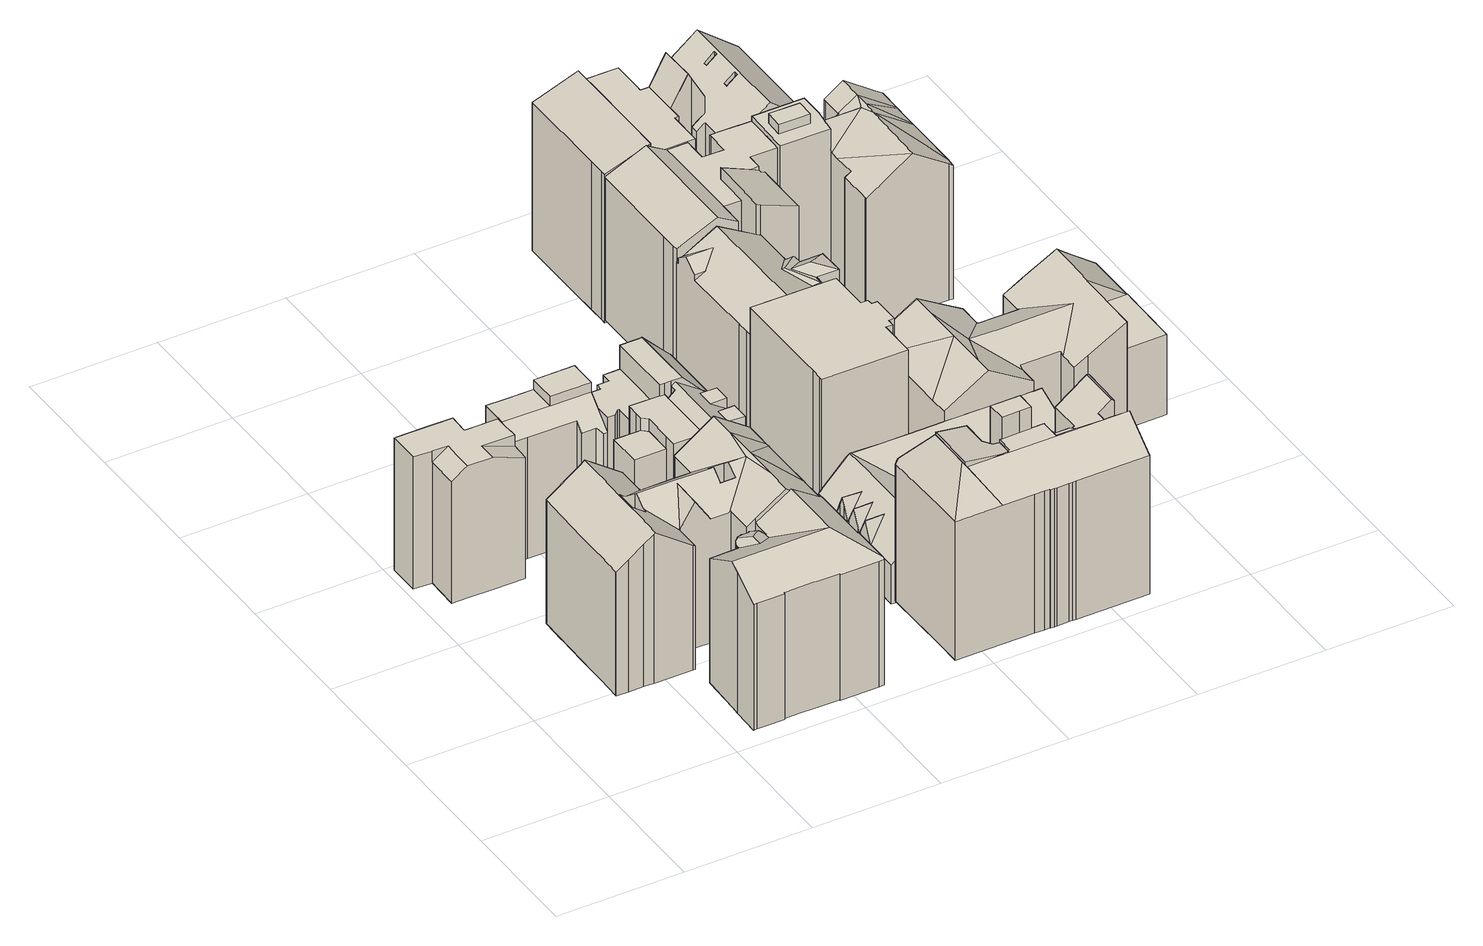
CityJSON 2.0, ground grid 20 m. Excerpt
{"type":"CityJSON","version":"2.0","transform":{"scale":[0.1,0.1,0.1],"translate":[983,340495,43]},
"CityObjects":{
"building1":{"type":"Building","attributes":{"measuredHeight":25.03,"roofType":"SATTELDACH","HoeheDach":"71","NiedrigsteTraufeDesGebaeudes":"66","Blattnummer":"102081","HoeheGrund":"46"},"geometry":[{"type":"Solid","lod":"2","boundaries":[[[[0,1,2]],[[3,1,0]],[[4,5,6,7]],[[5,8,9,10,11,12,6]],[[13,14,15,16]],[[17,18,19,20]],[[20,19,21,22]],[[22,21,14,13]],[[23,24,25,26]],[[26,25,27,28]],[[29,30,31,32]],[[33,34,35,36]],[[36,35,37,38]],[[39,40,41,42]],[[43,44,45,46]],[[47,48,49,50]],[[50,49,51,52]],[[53,54,55,56]],[[57,58,59,60]],[[61,11,10,62]],[[62,10,9,63]],[[63,9,8,64]],[[21,19,18,65,66,67,68,69,27,25,24,70,71,72,73,74,15,14]],[[15,74,73,72,71,70,24,23,75,76,77,78,79,16]],[[80,81,82,83,84,85,86,87,88,89,90,91,92,93]],[[94,95,96,97,98,99,100,101,102,3,0,2,103,104]],[[5,4,105,106,107,108,109,58,57,110,111,112,113,114,115,116,64,8]],[[60,117,118,53,56,119,99,98,97,96,95,94,104,29,32,120,17,20,22,13,16,79,78,77,76,75,23,26,28,121,33,36,38,122,92,91,90,89,88,87,86,47,50,52,123,61,62,63,64,116,115,114,113,112,111,110,57],[124,43,46,125,39,42],[126,127,128,129,130,131,132,133,134,135]],[[136,137,138,139,140,141,142,45,44,143,144,85,84,83,82,81,80,145]],[[146,103,2,1,3,102,101,144,143,41,40,142,141,140,139,138,137]],[[31,30,103,146,147,148,149,150,67,66,65]],[[150,151,152,145,80,93,153,37,35,34,69,68,67]],[[127,126,135,147,146,137,136,128]],[[131,130,129,128,136,145,152,151]],[[118,117,60,59,154,155,54,53]],[[12,11,61,123,52,51]],[[85,48,47,86]],[[55,156,100,99,119,56]],[[124,42,41,143,44,43]],[[40,39,125,46,45,142]],[[92,122,38,37,153,93]],[[149,148,147,135,134,133]],[[150,149,133,132,131,151]],[[29,104,103,30]],[[69,34,33,121,28,27]],[[120,32,31,65,18,17]],[[108,107,106,105,4,7]],[[154,59,58,109,108,7,157,155]],[[157,7,6,144]],[[144,6,12,51,49,48,85]],[[100,156,55,54,155,157,144,101]]]]}]},
"building2":{"type":"Building","attributes":{"measuredHeight":24.28,"roofType":"SATTELDACH","HoeheDach":"70","NiedrigsteTraufeDesGebaeudes":"67","Blattnummer":"102081","HoeheGrund":"46"},"geometry":[{"type":"Solid","lod":"2","boundaries":[[[[158,159,160,161,162,163,164,165,166,167,168,169,170,171,172,173,174,175,176,177]],[[178,179,180,181]],[[182,183,184,185]],[[186,187,179,178]],[[188,189,190,191]],[[192,193,194,195]],[[195,194,196,197]],[[197,196,198,199]],[[199,198,200,201]],[[201,200,202,203]],[[203,202,204,205]],[[205,204,206,207]],[[208,176,175,209]],[[209,175,174,210]],[[210,174,173,211]],[[211,173,172,212]],[[212,172,171,213]],[[213,171,170,214]],[[214,170,169,215]],[[215,169,168,216]],[[216,168,167,217]],[[217,167,166,218]],[[218,166,165,219]],[[219,165,164,220]],[[220,164,163,221]],[[221,163,162,222]],[[222,162,161,223]],[[223,161,160,224]],[[224,160,159,225]],[[226,227,228,229]],[[229,228,230,231]],[[231,230,232,233]],[[233,232,234,235]],[[235,234,236,237]],[[238,239,240,241]],[[241,240,242,243]],[[243,242,244,245]],[[246,247,248,249]],[[250,251,252,253,254,255,256,257,190,189,258]],[[187,259,184,183,260,261,262,263,264,244,242,240,239,265,253,252,251,250,258,180,179]],[[266,267,268,269,270,245,244,264,263,262,261,260,183,182]],[[241,243,245,270,269,268,267,266,182,185,271,186,178,181,272,188,191,273,274,275,192,195,197,199,201,203,205,207,276,208,209,210,211,212,213,214,215,216,217,218,219,220,221,222,223,224,225,226,229,231,233,235,237,277,278,279,280,281,282,283,246,249,284,285,238]],[[254,253,286,287,288,289,290,236,234]],[[287,286,253,265,291,248,247,292,293,294,295,288]],[[291,265,239,238,285,284,249,248]],[[288,295,294,281,280,279,278,289]],[[293,292,247,246,283,282,281,294]],[[277,237,236,290,289,278]],[[227,226,225,159]],[[206,177,176,208,276,207]],[[256,296,193,192,275,274]],[[190,257,256,274,273,191]],[[186,271,185,184,259,187]],[[180,258,189,188,272,181]],[[255,254,234,232,230,228,227,159,158]],[[255,158,177,206,204,202,200,198,196,194,193,296,256]]]]}]},
"building3":{"type":"Building","children":["building3-1","building3-2","building3-3"]},
"building3-1":{"type":"BuildingPart","attributes":{"measuredHeight":22.01,"roofType":"FLACHDACH","HoeheDach":"67","NiedrigsteTraufeDesGebaeudes":"66","Blattnummer":"102081","HoeheGrund":"45"},"parents":["building3"],"geometry":[{"type":"Solid","lod":"2","boundaries":[[[[297,298,299,300,301]],[[302,303,304,305]],[[306,307,308,309]],[[299,310,300]],[[311,312,313,314]],[[304,315,305]],[[316,317,318,312,311,319,320,321,309,308]],[[322,323,324,325,326,327,328,306,309,321,320,319,311,314,329,330,331,332]],[[333,310,299,298,297,302,305,315,334,335,336,337,313,312,318,317,316,308,307]],[[325,324,323,303,302,297,301,326]],[[304,303,323,322,332,334,315]],[[335,334,332,331,330,336]],[[337,336,330,329,314,313]],[[301,300,310,327,326]],[[328,327,310,333,307,306]]]]}]},
"building3-2":{"type":"BuildingPart","attributes":{"measuredHeight":24.8,"roofType":"FLACHDACH","HoeheDach":"70","NiedrigsteTraufeDesGebaeudes":"66","Blattnummer":"102081","HoeheGrund":"45"},"parents":["building3"],"geometry":[{"type":"Solid","lod":"2","boundaries":[[[[338,339,340,341,342,343]],[[344,345,346,347,348,349,350,351,352,353,354,355,356,357,358,341,340,339,338,359]],[[360,361,362,363,356,355,364,365]],[[366,344,359,367,368]],[[345,369,370,371,372,346]],[[348,347,373,374]],[[352,351,375,376]],[[343,342,377,378,363,362,368,367]],[[372,371,365,364,379,380,376,375,381,382,374,373]],[[369,366,368,361,360,370]],[[374,382,349,348]],[[382,381,350,349]],[[381,375,351,350]],[[376,380,353,352]],[[380,379,354,353]],[[379,364,355,354]],[[372,373,347,346]],[[366,369,345,344]],[[370,360,365,371]],[[363,378,357,356]],[[378,377,358,357]],[[377,342,341,358]],[[362,361,368]],[[343,367,359,338]]]]}]},
"building3-3":{"type":"BuildingPart","attributes":{"measuredHeight":23.79,"roofType":"PULTDACH","HoeheDach":"69","NiedrigsteTraufeDesGebaeudes":"64","Blattnummer":"102081","HoeheGrund":"46"},"parents":["building3"],"geometry":[{"type":"Solid","lod":"2","boundaries":[[[[383,384,385,386,387,388]],[[389,390,391,392,393,394,395]],[[330,388,387,396]],[[396,387,386,397]],[[398,399,400,401]],[[401,400,402,403]],[[403,402,404,405]],[[405,404,406,332]],[[407,394,393,408]],[[409,390,389,384]],[[384,389,395,385]],[[350,410,411,412]],[[392,391,390,409,413,410,350,414,415,351,416,408,393]],[[412,417,398,401,403,405,332,418,330,396,397,419,407,408,416,351,415,414,350]],[[417,412,411,420,399,398]],[[418,332,406,383,388,330]],[[385,395,394,407,419,397,386]],[[406,404,402,400,399,420,411,410,413,409,384,383]]]]}]},
"building4":{"type":"Building","children":["building4-1","building4-2"]},
"building4-1":{"type":"BuildingPart","attributes":{"measuredHeight":20.51,"roofType":"FLACHDACH","HoeheDach":"66","NiedrigsteTraufeDesGebaeudes":"66","Blattnummer":"102081","HoeheGrund":"46"},"parents":["building4"],"geometry":[{"type":"Solid","lod":"2","boundaries":[[[[421,422,423,424,425]],[[426,427,428,429,430]],[[430,429,422,421]],[[429,428,423,422]],[[428,427,424,423]],[[427,426,425,424]],[[426,430,421,425]]]]}]},
"building4-2":{"type":"BuildingPart","attributes":{"measuredHeight":24.26,"roofType":"PULTDACH","HoeheDach":"70","NiedrigsteTraufeDesGebaeudes":"66","Blattnummer":"102081","HoeheGrund":"46"},"parents":["building4"],"geometry":[{"type":"Solid","lod":"2","boundaries":[[[[431,432,433,434,435,436,437,438,439,440]],[[438,441,442,443,444,445,446,447,448,449,450,439]],[[451,452,453,454,455]],[[456,457,458,459]],[[460,437,436,461]],[[461,436,435,462]],[[462,435,434,463]],[[463,434,433,464]],[[465,431,440,466]],[[467,450,449,468]],[[468,449,448,469]],[[469,448,447,470]],[[471,472,473,474]],[[474,473,475,476]],[[477,478,479,480]],[[455,454,481]],[[482,452,451]],[[459,458,483]],[[484,457,456]],[[452,482,483,458,457,484,478,477,485,486,487,488,453]],[[480,489,490,460,461,462,463,464,491,465,466,467,468,469,470,492,471,474,476,493,488,487,486,485,477]],[[445,444,443,442,441,479,478,484,456,459,483,482,451,455,481,475,473,472,446]],[[490,489,480,479,441,438,437,460]],[[453,488,493,476,475,481,454]],[[446,472,471,492,470,447]],[[433,432,431,465,491,464]],[[439,450,467,466,440]]]]}]},
"building5":{"type":"Building","children":["building5-1","building5-2","building5-3"]},
"building5-1":{"type":"BuildingPart","attributes":{"measuredHeight":28.75,"roofType":"FLACHDACH","HoeheDach":"75","NiedrigsteTraufeDesGebaeudes":"75","Blattnummer":"102081","HoeheGrund":"46"},"parents":["building5"],"geometry":[{"type":"Solid","lod":"2","boundaries":[[[[494,495,496,497,498]],[[499,500,501,502,503]],[[503,502,495,494]],[[502,501,496,495]],[[501,500,497,496]],[[500,499,498,497]],[[499,503,494,498]]]]}]},
"building5-2":{"type":"BuildingPart","attributes":{"measuredHeight":25.6,"roofType":"PULTDACH","HoeheDach":"72","NiedrigsteTraufeDesGebaeudes":"71","Blattnummer":"102081","HoeheGrund":"46"},"parents":["building5"],"geometry":[{"type":"Solid","lod":"2","boundaries":[[[[504,505,506,507]],[[507,506,508,509]],[[509,508,510,511]],[[511,510,512,513]],[[514,515,516,517]],[[518,517,516,519,505,504]],[[512,515,514,513]],[[517,518,504,507,509,511,513,514]],[[519,516,515,512,510,508,506,505]]]]}]},
"building5-3":{"type":"BuildingPart","attributes":{"measuredHeight":28.95,"roofType":"SATTELDACH","HoeheDach":"75","NiedrigsteTraufeDesGebaeudes":"69","Blattnummer":"102081","HoeheGrund":"46"},"parents":["building5"],"geometry":[{"type":"Solid","lod":"2","boundaries":[[[[520,521,522]],[[523,524,525,526,527]],[[520,528,529,530,531,532,524,523,533,521]],[[534,535,536,537,538,539,540,541,542,543]],[[544,545,546,547]],[[548,549,550,551]],[[552,553,554,555]],[[556,557,558,559]],[[560,561,557,556]],[[562,563,561,560]],[[564,565,563,562]],[[559,558,565,564]],[[566,567,568,569]],[[569,568,570,571]],[[543,542,572]],[[573,541,540,574]],[[574,540,539,575]],[[575,539,538,576]],[[576,538,537,577]],[[578,579,580,581]],[[582,545,544,583]],[[584,585,586,587]],[[587,586,588,589]],[[589,588,590,591]],[[591,590,592,593]],[[593,592,594,595]],[[595,594,596,597]],[[597,596,567,566]],[[598,549,548]],[[537,536,550,549,598,599,579,578,600,601,602,577]],[[587,589,591,593,595,597,566,569,571,603,604,605,606,607,608,609,610,611,612,613,614,573,574,575,576,577,602,601,600,578,581,615,582,583,616,617,618,552,555,619,620,584],[560,556,559,564,562]],[[621,527,526,525,610,609,608,607,606,622]],[[531,572,542,541,573,614,613,612,532]],[[605,604,522,623,622,606]],[[617,616,583,544,547,624]],[[546,545,582,615,581,580]],[[551,550,536,535,534]],[[585,584,620,625]],[[625,620,619,555,554,626]],[[552,618,617,624,627,553]],[[612,611,610,525,524,532]],[[603,571,570,520,522,604]],[[548,627,624,547,546,580,579,599,598]],[[528,520,570,568,567,596,594,592,590,588,586,585,625,626,529]],[[623,522,521,533,523,527,621,622]],[[626,554,553,627,548,551,534,543,572,531,530,529],[558,557,561,563,565]]]]}]},
"building6":{"type":"Building","children":["building6-1","building6-2"]},
"building6-1":{"type":"BuildingPart","attributes":{"measuredHeight":11.26,"roofType":"PULTDACH","HoeheDach":"57","NiedrigsteTraufeDesGebaeudes":"52","Blattnummer":"102081","HoeheGrund":"46"},"parents":["building6"],"geometry":[{"type":"Solid","lod":"2","boundaries":[[[[628,629,630,631]],[[632,633,630,629]],[[634,635,636,637]],[[638,639,636,635]],[[640,641,642,639]],[[643,644,645,642,641]],[[646,647,648,649,650]],[[651,652,653,654,655]],[[656,657,658,659]],[[660,661,662,663]],[[663,662,664,665]],[[666,667,668,669]],[[670,671,672,673]],[[674,652,651,675]],[[675,651,676,677]],[[678,679,680,681]],[[681,680,682,683]],[[683,682,684,685]],[[686,631,630,633,637,636,639,642,645,687,664,662,661,646,650,688,689,690,691,692,693,694,695,658,657]],[[694,693,692,691,690,689,688,650,649,696,668,667,697,698,699,695]],[[700,701,702,634,637,633,632,703]],[[704,705,640,639,638,706]],[[695,699,707,671,670,708,709,710,659,658]],[[711,712,713,714,715,646,661,660]],[[683,685,716,717,718,719,666,669,720,721,722,723,724,725,726,727,728,674,675,677,729,730,731,732,733,713,712,711,660,663,665,734,735,736,737,738,705,704,706,739,702,701,700,703,740,741,742,743,656,659,710,709,708,670,673,744,678,681]],[[698,745,746,684,682,680,679,747,672,671,707,699]],[[715,714,748,749,750,751,752,676,651,655,753,754,647,646]],[[743,742,741,628,631,686,657,656]],[[738,737,736,644,643,641,640,705]],[[735,734,665,664,687,645,644,736]],[[666,719,718,698,697,667]],[[722,721,720,669,668,696,649,648]],[[717,716,685,684,746,745,698,718]],[[647,754,753,725,724,723,722,648]],[[730,729,677,676,752,751]],[[653,652,674,728,727,654]],[[747,679,678,744,673,672]],[[733,732,749,748,714,713]],[[731,730,751,750,749,732]],[[753,655,654,727,726,725]],[[739,706,638,635,634,702]],[[740,703,632,629,628,741]]]]}]},
"building6-2":{"type":"BuildingPart","attributes":{"measuredHeight":8.63,"roofType":"FLACHDACH","HoeheDach":"55","NiedrigsteTraufeDesGebaeudes":"55","Blattnummer":"102081","HoeheGrund":"46"},"parents":["building6"],"geometry":[{"type":"Solid","lod":"2","boundaries":[[[[755,756,757,758,759,760]],[[761,762,753,763,764,765]],[[765,764,756,755]],[[764,763,757,756]],[[763,753,758,757]],[[753,762,759,758]],[[762,761,760,759]],[[761,765,755,760]]]]}]},
"building7":{"type":"Building","attributes":{"measuredHeight":24.93,"roofType":"SATTELDACH","HoeheDach":"70","NiedrigsteTraufeDesGebaeudes":"66","Blattnummer":"102081","HoeheGrund":"45"},"geometry":[{"type":"Solid","lod":"2","boundaries":[[[[766,767,768,769,770,771,772,773,774,775,776,777]],[[778,768,767,779]],[[780,769,768,778]],[[775,774,781,782,783,784,785,786,787,788,789,776]],[[790,791,792,793,785,784,783]],[[782,794,790,783]],[[794,795,796,797,798,799,792,791,790]],[[800,801,802,798,797]],[[796,803,804,800,797]],[[804,805,801,800]],[[806,773,772,807]],[[807,772,771,808]],[[766,779,767]],[[769,780,770]],[[809,789,788,810]],[[810,788,787,811]],[[812,782,781,813]],[[814,804,803,815]],[[816,817,818,808,771,770,780,778,779,766,777,819]],[[815,820,821,822,812,813,823,806,807,808,818,817,816,819,824,809,810,811,825,826,827,828,829,830,831,832,833,814]],[[827,826,825,811,787,786,785,793]],[[812,822,821,795,794,782]],[[804,814,833,805]],[[802,801,805,833,832,831]],[[796,795,821,820,815,803]],[[831,830,829,799,798,802]],[[793,792,799,829,828,827]],[[823,813,781,774,773,806]],[[776,789,809,824,819,777]]]]}]},
"building8":{"type":"Building","children":["building8-1","building8-2","building8-3","building8-4"]},
"building8-1":{"type":"BuildingPart","attributes":{"measuredHeight":18.07,"roofType":"SATTELDACH","HoeheDach":"63","NiedrigsteTraufeDesGebaeudes":"58","Blattnummer":"102081","HoeheGrund":"45"},"parents":["building8"],"geometry":[{"type":"Solid","lod":"2","boundaries":[[[[834,835,836,837]],[[838,834,837,839]],[[835,840,836]],[[841,842,843,844]],[[845,846,847,848]],[[849,850,851,852]],[[853,854,855,856]],[[846,857,858,859,860,861,862,863,864,851,850,865,866,867,847]],[[868,869,870,871,872,873,874,875]],[[876,877,878,879,880,881,882,845,848,883,884,885,886,887,888,889,890,891,870,869,868,875,892,893,894,838,839,895,896,841,844,897,898,899,900,901,902,903,849,852,904,853,856]],[[905,906,866,865,907,908,909,910,911,912]],[[913,914,915,916,917,867,866,906,905,912]],[[836,918,842,841,896,895,839,837]],[[892,875,874,919,920,893]],[[913,921,922,890,889,888,887,914]],[[899,898,897,844,843,923,911,910]],[[909,908,907,902,901,900,899,910]],[[886,885,884,917,916,915,914,887]],[[847,867,917,884,883,848]],[[907,865,850,849,903,902]],[[881,880,879,878,861,860,859,858]],[[877,876,856,855,924,925]],[[864,854,853,904,852,851]],[[877,925,862,861,878]],[[882,881,858,857,846,845]],[[891,890,922,926,871,870]],[[838,894,893,920,840,835,834]],[[925,924,855,854,864,863,862]],[[927,912,911,923,843,842,918]],[[928,912,927,929]],[[926,922,921,913,912,928]],[[871,926,928,929,872]],[[874,873,872,929,919]],[[840,920,919,929,927,918,836]]]]}]},
"building8-2":{"type":"BuildingPart","attributes":{"measuredHeight":13.32,"roofType":"FLACHDACH","HoeheDach":"59","NiedrigsteTraufeDesGebaeudes":"59","Blattnummer":"102081","HoeheGrund":"45"},"parents":["building8"],"geometry":[{"type":"Solid","lod":"2","boundaries":[[[[930,931,932,933,934]],[[935,936,937,938,939]],[[939,938,931,930]],[[938,937,932,931]],[[937,936,933,932]],[[936,935,934,933]],[[935,939,930,934]]]]}]},
"building8-3":{"type":"BuildingPart","attributes":{"measuredHeight":11.95,"roofType":"FLACHDACH","HoeheDach":"57","NiedrigsteTraufeDesGebaeudes":"57","Blattnummer":"102081","HoeheGrund":"46"},"parents":["building8"],"geometry":[{"type":"Solid","lod":"2","boundaries":[[[[940,941,942,943]],[[944,945,946,947]],[[947,946,941,940]],[[946,945,942,941]],[[945,944,943,942]],[[944,947,940,943]]]]}]},
"building8-4":{"type":"BuildingPart","attributes":{"measuredHeight":25.43,"roofType":"FLACHDACH","HoeheDach":"71","NiedrigsteTraufeDesGebaeudes":"71","Blattnummer":"102081","HoeheGrund":"45"},"parents":["building8"],"geometry":[{"type":"Solid","lod":"2","boundaries":[[[[948,949,950,951,952,953,954,955,956,957,958,959,960,961,962,963,964]],[[965,966,967,968,969,970,971,972,973,974,975,976,977,978,979,980,981]],[[981,980,949,948]],[[980,979,950,949]],[[979,978,951,950]],[[978,977,952,951]],[[977,976,953,952]],[[976,975,954,953]],[[975,974,955,954]],[[974,973,956,955]],[[973,972,957,956]],[[972,971,958,957]],[[971,970,959,958]],[[970,969,960,959]],[[969,968,961,960]],[[968,967,962,961]],[[967,966,963,962]],[[966,965,964,963]],[[965,981,948,964]]]]}]},
"building9":{"type":"Building","children":["building9-1","building9-2","building9-3","building9-4"]},
"building9-1":{"type":"BuildingPart","attributes":{"measuredHeight":26.71,"roofType":"SATTELDACH","HoeheDach":"71","NiedrigsteTraufeDesGebaeudes":"68","Blattnummer":"102081","HoeheGrund":"45"},"parents":["building9"],"geometry":[{"type":"Solid","lod":"2","boundaries":[[[[982,983,984,985,986,987,988]],[[985,989,990,991,992,993,994,995,986]],[[996,988,987,997]],[[998,984,983,999]],[[999,983,982,1000]],[[1000,982,988,996]],[[1001,990,989,1002]],[[1003,1004,1005,1006]],[[1007,1008,1009,1010]],[[1011,1012,1013,1014,1015,1016,1017,1018,1019,1020,1021,1022,1001,1002,1023,998,999,1000,996,997,1024,1025,1026,1027,1028,1029,1030,1031,1003,1006,1032,1007,1010]],[[994,993,992,991,1033,1034,1035,1036,1037,1038,1039,1040,1041,1042,1043,1009,1008,1044,1005,1004,1045,1046,1047,1048,1049,1050,995]],[[986,995,1050,1026,1025,1024,997,987]],[[1048,1047,1046,1030,1029,1028,1027,1049]],[[1018,1017,1016,1038,1037,1036,1035,1019]],[[1012,1011,1010,1009,1043,1042]],[[1044,1008,1007,1032,1006,1005]],[[1013,1012,1042,1041,1040,1014]],[[1046,1045,1004,1003,1031,1030]],[[1016,1015,1014,1040,1039,1038]],[[1021,1020,1019,1035,1034,1033]],[[1027,1026,1050,1049]],[[1022,1021,1033,991,990,1001]],[[1023,1002,989,985,984,998]]]]}]},
"building9-2":{"type":"BuildingPart","attributes":{"measuredHeight":26.36,"roofType":"PULTDACH","HoeheDach":"71","NiedrigsteTraufeDesGebaeudes":"69","Blattnummer":"102081","HoeheGrund":"45"},"parents":["building9"],"geometry":[{"type":"Solid","lod":"2","boundaries":[[[[1051,1052,1053,1054,1055,1056,1057,1058,1059,1060]],[[810,1061,1062,1063,1064,1065,1066,1067,1068,811]],[[1063,1057,1056,1064]],[[1064,1056,1055,1065]],[[1065,1055,1054,1066]],[[1066,1054,1053,1067]],[[1067,1053,1052,1068]],[[1068,1052,1051,811]],[[811,1051,1060,810]],[[1060,1059,1058,1057,1063,1062,1061,810]]]]}]},
"building9-3":{"type":"BuildingPart","attributes":{"measuredHeight":26.53,"roofType":"SATTELDACH","HoeheDach":"71","NiedrigsteTraufeDesGebaeudes":"66","Blattnummer":"102081","HoeheGrund":"44"},"parents":["building9"],"geometry":[{"type":"Solid","lod":"2","boundaries":[[[[1069,1070,1071,1072,1073,1074]],[[1075,1076,1077,1078]],[[1075,1079,1076]],[[1075,1080,1081,1082,1083,1079]],[[1080,1084,1085,1086,1081]],[[1087,1088,1089,1090,1069]],[[1091,1092,1093,1090]],[[1089,1094,1091,1090]],[[1095,1096,1080,1093]],[[1096,1097,1098,1084,1080]],[[1099,1074,1073,1100]],[[1100,1073,1072,1101]],[[1101,1072,1071,1102]],[[1103,1083,1082,1104]],[[1105,1086,1085,1106]],[[1107,1088,1087,1108]],[[1109,1098,1097,1110]],[[1111,1112,1113,1114,1115,1116,1117,1107,1108,1118,1099,1100,1101,1102,1119,1120,1121,1122,1123,1124,1103,1104,1125,1105,1106,1126,1109,1110]],[[1071,1070,1127,1078,1077,1122,1121,1120,1119,1102]],[[1116,1115,1114,1113,1112,1111,1110,1097,1096,1095,1128,1092,1091,1094]],[[1118,1108,1087,1069,1074,1099]],[[1077,1076,1079,1083,1103,1124,1123,1122]],[[1088,1107,1117,1116,1094,1089]],[[1084,1098,1109,1126,1106,1085]],[[1082,1081,1086,1105,1125,1104]],[[1092,1128,1095,1093]],[[1090,1093,1080,1075]],[[1069,1090,1075,1078,1127,1070]]]]}]},
"building9-4":{"type":"BuildingPart","attributes":{"measuredHeight":27.17,"roofType":"FLACHDACH","HoeheDach":"72","NiedrigsteTraufeDesGebaeudes":"70","Blattnummer":"102081","HoeheGrund":"45"},"parents":["building9"],"geometry":[{"type":"Solid","lod":"2","boundaries":[[[[1129,1130,1131,1132]],[[1133,1134,1135,1136]],[[1137,1132,1131,1138]],[[1138,1131,1130,1139]],[[1139,1130,1129,1140]],[[1140,1129,1132,1137]],[[1141,1142,1143,1144]],[[1144,1145,1133,1136,1012,1010,1146,1141]],[[1133,1145,1144,1143,1147,1134]],[[1148,1142,1141,1146,1010,1149]],[[1135,1150,1149,1010,1012,1136]],[[1134,1147,1143,1142,1148,1149,1150,1135],[1138,1139,1140,1137]]]]}]},
"building10":{"type":"Building","children":["building10-1","building10-2"]},
"building10-1":{"type":"BuildingPart","attributes":{"measuredHeight":27.5,"roofType":"SATTELDACH","HoeheDach":"71","NiedrigsteTraufeDesGebaeudes":"65","Blattnummer":"102081","HoeheGrund":"44"},"parents":["building10"],"geometry":[{"type":"Solid","lod":"2","boundaries":[[[[1151,1152,1153,1154]],[[1155,1156,1157,1158]],[[1159,1160,1156,1155]],[[1161,1162,1160,1159]],[[1158,1157,1162,1161]],[[1163,1164,1165,1166]],[[1167,1168,1169,1170]],[[1171,1172,1168,1167]],[[1173,1174,1172,1171]],[[1170,1169,1174,1173]],[[1175,1176,1177,1178]],[[1179,1180,1181,1182]],[[1178,1183,1151,1154,1184,1179,1182,1185,1186,1187,1163,1166,1188,1189,1190,1191,1192,1193,1175],[1159,1155,1158,1161],[1171,1167,1170,1173]],[[1180,1194,1153,1152,1195,1196,1197,1198,1199,1200,1165,1164,1201,1202,1203,1181],[1168,1172,1174,1169],[1156,1160,1162,1157]],[[1197,1196,1195,1177,1176,1204,1205,1206,1198]],[[1205,1204,1176,1175,1193,1192,1191,1206]],[[1179,1184,1154,1153,1194,1180]],[[1183,1178,1177,1195,1152,1151]],[[1187,1186,1202,1201,1164,1163]],[[1181,1203,1202,1186,1185,1182]],[[1188,1166,1165,1200,1199,1189]],[[1198,1206,1191,1190,1189,1199]]]]}]},
"building10-2":{"type":"BuildingPart","attributes":{"measuredHeight":30.27,"roofType":"PULTDACH","HoeheDach":"74","NiedrigsteTraufeDesGebaeudes":"69","Blattnummer":"102081","HoeheGrund":"44"},"parents":["building10"],"geometry":[{"type":"Solid","lod":"2","boundaries":[[[[1207,1208,1209,1210,1211,1212,1213,1214]],[[1215,1216,1217,1218]],[[1216,1219,1220,1221,1222,1223,1217]],[[1224,1209,1208,1225]],[[1225,1208,1207,1226]],[[1226,1207,1214,1227]],[[1228,1229,1230,1231]],[[1231,1230,1232,1233]],[[1233,1232,1234,1235]],[[1236,1223,1222,1237]],[[1237,1222,1221,1238]],[[1238,1221,1220,1239]],[[1239,1220,1219,1240]],[[1240,1241,1242,1243,1228,1231,1233,1235,1244,1224,1225,1226,1227,1245,1246,1247,1248,1249,1236,1237,1238,1239]],[[1250,1251,1252,1234,1232,1230,1229,1253,1215,1218,1254,1255,1256]],[[1212,1211,1210,1252,1251,1250,1256,1213]],[[1254,1218,1217,1223,1236,1249,1248,1247]],[[1242,1241,1240,1219,1216,1215]],[[1253,1229,1228,1243,1242,1215]],[[1254,1247,1246,1255]],[[1244,1235,1234,1252,1210,1209,1224]],[[1214,1213,1256,1255,1246,1245,1227]]]]}]}
},
"vertices":[
[259,212,271],[260,261,271],[235,212,234],[283,212,234],[431,310,239],[431,316,239],[375,317,278],[375,264,278],[431,335,239],[431,352,239],[431,360,239],[425,360,243],[375,360,278],[112,171,28],[112,171,234],[112,173,234],[112,173,28],[170,170,28],[170,170,276],[155,171,265],[155,171,28],[131,171,248],[131,171,28],[115,362,28],[115,362,234],[160,362,267],[160,362,28],[170,362,274],[170,362,28],[234,170,28],[234,170,234],[231,170,236],[231,170,28],[185,362,28],[185,362,271],[233,361,236],[233,361,28],[233,359,236],[233,359,28],[318,246,28],[318,246,260],[342,246,260],[342,246,28],[342,278,28],[342,278,263],[318,278,264],[318,278,28],[313,358,28],[313,358,234],[313,359,234],[313,359,28],[313,361,234],[313,361,28],[327,169,28],[327,169,245],[314,169,236],[314,169,28],[432,168,28],[432,168,239],[431,168,240],[431,168,28],[425,360,28],[431,360,28],[431,352,28],[431,335,28],[173,170,278],[174,213,278],[174,265,278],[175,318,278],[175,362,278],[114,319,234],[114,318,234],[113,266,234],[113,214,234],[113,213,234],[114,319,28],[114,318,28],[113,266,28],[113,214,28],[113,213,28],[235,317,234],[236,317,234],[260,317,234],[284,317,234],[312,317,234],[313,317,234],[313,317,28],[312,317,28],[284,317,28],[260,317,28],[236,317,28],[235,317,28],[233,317,28],[233,317,236],[235,212,28],[259,212,28],[283,212,28],[311,212,28],[312,212,28],[314,212,28],[314,212,236],[312,212,234],[311,212,234],[234,212,234],[234,212,28],[431,304,239],[431,267,239],[431,263,239],[431,216,239],[431,210,239],[431,210,28],[431,216,28],[431,263,28],[431,267,28],[431,304,28],[431,310,28],[431,316,28],[425,168,28],[375,168,28],[314,211,28],[173,170,28],[175,362,28],[233,318,28],[375,360,28],[342,264,28],[318,264,28],[199,247,28],[199,265,28],[199,270,28],[185,270,28],[180,270,28],[175,270,28],[175,265,28],[175,238,28],[177,238,28],[199,238,28],[199,270,270],[199,265,274],[235,265,274],[260,265,274],[284,264,274],[312,264,274],[318,264,274],[342,264,274],[369,264,274],[185,270,271],[199,247,260],[199,238,260],[177,238,276],[175,238,278],[175,265,278],[175,270,278],[180,270,274],[233,318,236],[425,168,243],[375,168,278],[314,211,236],[375,211,278],
[302,131,249],[320,149,241],[318,151,240],[316,152,240],[314,153,239],[312,154,239],[310,155,239],[308,155,238],[306,155,238],[304,155,238],[302,155,238],[299,155,238],[297,155,239],[295,154,239],[293,153,239],[291,152,240],[289,151,240],[288,149,241],[286,148,241],[286,147,242],[229,6,32],[229,6,241],[230,50,266],[230,50,32],[278,8,32],[278,8,242],[278,6,241],[278,6,32],[234,6,32],[234,6,241],[233,129,32],[233,129,239],[257,130,239],[257,130,32],[279,132,32],[279,132,239],[279,134,239],[279,134,32],[280,137,239],[280,137,32],[280,139,239],[280,139,32],[281,141,240],[281,141,32],[282,143,240],[282,143,32],[283,145,241],[283,145,32],[285,146,241],[285,146,32],[286,148,32],[288,149,32],[289,151,32],[291,152,32],[293,153,32],[295,154,32],[297,155,32],[299,155,32],[302,155,32],[304,155,32],[306,155,32],[308,155,32],[310,155,32],[312,154,32],[314,153,32],[316,152,32],[318,151,32],[320,149,32],[322,148,32],[322,148,240],[323,146,240],[323,146,32],[324,145,239],[324,145,32],[325,143,239],[325,143,32],[326,141,238],[326,141,32],[327,139,239],[327,139,32],[433,6,32],[433,6,241],[425,6,241],[425,6,32],[364,6,241],[364,6,32],[364,7,242],[364,7,32],[431,73,32],[431,73,244],[433,73,243],[433,73,32],[278,66,275],[303,66,275],[327,66,275],[383,66,275],[327,131,238],[302,113,249],[279,130,239],[278,130,239],[231,66,275],[248,6,241],[279,8,242],[281,8,242],[303,8,242],[325,8,242],[327,7,242],[433,9,243],[279,8,32],[281,8,32],[303,8,32],[325,8,32],[327,7,32],[248,6,32],[231,66,32],[278,130,32],[279,130,32],[279,131,32],[286,147,32],[327,156,32],[327,169,32],[383,168,32],[425,168,32],[431,168,32],[431,156,32],[431,131,32],[433,50,32],[433,9,32],[383,131,275],[383,156,275],[383,168,275],[327,169,239],[327,156,239],[433,50,243],[431,131,244],[431,156,244],[431,168,244],[425,168,247],[279,131,239],
[54,469,245],[54,498,245],[55,521,245],[31,522,227],[30,469,227],[94,468,245],[144,468,227],[145,497,227],[94,498,245],[2,523,25],[2,523,245],[2,574,245],[2,574,25],[31,522,245],[93,573,25],[93,573,245],[92,541,245],[92,541,25],[145,497,245],[17,574,245],[31,574,245],[55,574,245],[55,574,25],[31,574,25],[17,574,25],[145,497,25],[144,468,25],[94,468,25],[54,469,25],[30,469,25],[31,522,25],[30,522,25],[93,541,25],[144,541,25],[144,520,25],[145,506,25],[30,522,245],[145,506,245],[144,520,245],[144,541,245],[93,541,245],
[431,464,25],[431,472,25],[431,485,25],[431,570,25],[431,570,228],[431,464,228],[370,465,25],[359,465,25],[305,466,25],[305,492,25],[302,492,25],[294,484,25],[282,484,25],[282,545,25],[307,545,25],[307,555,25],[326,555,25],[326,571,25],[425,571,25],[429,571,25],[429,570,25],[425,464,25],[352,571,272],[386,571,272],[386,571,273],[425,571,233],[326,571,232],[352,571,232],[370,465,272],[425,464,233],[387,465,272],[359,465,272],[352,465,272],[352,465,232],[305,466,232],[305,492,232],[302,492,232],[282,545,232],[307,545,232],[429,570,229],[429,571,229],[326,555,232],[307,555,232],[282,484,232],[294,484,232],
[144,529,247],[218,528,247],[218,572,247],[170,572,247],[144,573,247],[144,541,247],[218,528,263],[282,528,263],[282,545,263],[282,557,263],[282,572,263],[238,572,263],[218,572,263],[144,573,25],[170,572,25],[268,492,25],[268,492,214],[246,492,214],[246,492,25],[246,505,226],[246,505,25],[170,506,226],[170,506,25],[145,506,226],[238,572,25],[282,572,25],[282,528,247],[282,484,207],[276,484,207],[276,484,25],[282,491,214],[282,491,25],[282,528,25],[282,557,25],[269,491,25],[144,529,25],[218,572,25],[269,491,214],
[305,435,28],[313,427,28],[313,381,28],[264,381,28],[263,435,28],[263,435,233],[264,381,233],[313,381,233],[313,427,233],[305,435,233],
[305,464,254],[305,463,254],[305,447,254],[305,435,254],[313,427,254],[313,381,254],[313,361,254],[359,360,254],[359,465,254],[305,466,254],[376,360,269],[376,374,269],[376,402,269],[376,421,269],[376,449,269],[376,465,269],[370,465,264],[370,454,264],[359,454,255],[359,465,255],[405,421,249],[431,421,249],[431,443,249],[431,448,249],[405,449,249],[405,374,249],[431,373,249],[431,401,249],[405,401,249],[313,361,26],[313,381,26],[313,427,26],[305,435,26],[305,447,26],[305,464,26],[305,466,26],[359,465,26],[359,454,26],[370,454,26],[370,465,26],[425,464,26],[425,464,235],[431,464,232],[431,464,26],[431,457,232],[431,457,26],[431,360,26],[431,360,232],[425,360,235],[425,360,26],[431,448,232],[431,421,232],[431,401,232],[431,373,232],[431,373,26],[431,401,26],[431,421,26],[431,443,26],[376,360,26],[359,360,26],[305,463,26],[376,465,26],[431,448,26],
[726,115,31],[708,115,31],[680,114,31],[680,145,31],[726,145,31],[726,145,318],[680,145,318],[680,114,318],[708,115,318],[726,115,318],
[607,87,32],[607,87,288],[607,166,288],[607,166,32],[655,166,281],[655,166,32],[655,125,281],[655,125,32],[665,114,280],[665,114,32],[676,114,32],[676,114,278],[676,87,278],[676,87,32],[665,87,32],[665,87,280],
[619,8,261],[582,53,319],[545,8,261],[582,125,319],[607,155,280],[607,166,266],[595,166,266],[548,166,266],[605,35,283],[593,59,303],[605,82,283],[608,87,279],[607,87,281],[582,79,319],[746,82,283],[746,110,283],[746,115,283],[726,115,283],[708,115,283],[680,114,283],[676,114,283],[676,87,283],[673,87,283],[673,82,283],[846,99,295],[846,165,296],[842,165,298],[842,99,298],[792,110,261],[785,115,261],[746,115,261],[746,110,261],[821,66,30],[821,66,297],[846,66,296],[846,66,30],[656,80,30],[656,80,285],[646,80,285],[646,80,30],[656,72,30],[656,72,292],[656,65,30],[656,65,297],[646,65,30],[646,65,298],[692,8,30],[692,8,261],[684,8,261],[684,8,30],[669,8,261],[669,8,30],[673,87,280],[676,87,30],[676,114,30],[680,114,30],[708,115,30],[726,115,30],[793,115,30],[793,115,262],[793,165,262],[793,165,30],[846,165,30],[846,99,30],[847,7,30],[847,7,261],[733,7,260],[733,7,30],[727,7,260],[727,7,30],[722,7,260],[722,7,30],[703,7,260],[703,7,30],[699,7,260],[699,7,30],[693,7,260],[693,7,30],[785,115,256],[792,115,261],[792,115,30],[785,115,30],[746,115,30],[619,8,30],[545,8,30],[545,50,30],[544,166,30],[545,166,30],[548,166,30],[595,166,30],[607,166,30],[607,155,30],[607,87,30],[608,87,30],[673,87,30],[842,165,30],[842,99,30],[821,99,30],[821,83,30],[846,58,30],[846,50,30],[545,166,261],[544,166,258],[545,50,260],[821,99,282],[846,50,296],[846,58,303],[821,83,282],
[538,303,108],[538,297,122],[568,296,122],[538,310,91],[538,292,113],[538,283,91],[538,280,95],[538,267,122],[568,267,122],[538,282,91],[538,255,98],[538,252,91],[538,249,96],[538,236,122],[568,236,122],[538,226,102],[538,224,97],[538,221,91],[586,166,140],[635,219,114],[606,219,130],[606,220,130],[586,220,140],[799,219,114],[799,228,108],[723,228,108],[647,228,108],[647,220,114],[537,358,27],[537,358,91],[542,358,96],[542,358,27],[544,166,27],[544,166,97],[538,167,91],[538,167,27],[538,200,91],[538,200,27],[635,253,27],[635,253,114],[609,253,128],[609,253,27],[676,357,27],[676,357,139],[732,357,139],[732,357,27],[799,228,27],[799,219,27],[855,219,114],[855,219,27],[871,356,27],[871,356,139],[884,356,139],[884,356,27],[884,305,120],[884,305,27],[884,291,114],[884,291,27],[538,311,91],[538,220,91],[586,236,140],[586,252,140],[586,267,140],[586,282,140],[586,292,140],[586,296,140],[586,310,140],[585,358,140],[609,252,128],[635,282,114],[635,292,114],[586,358,140],[538,283,27],[538,282,27],[538,280,27],[538,292,27],[538,252,27],[538,249,27],[538,255,27],[636,357,139],[636,357,27],[586,358,27],[585,358,27],[586,166,27],[636,166,27],[655,166,27],[655,166,140],[636,166,140],[856,291,27],[636,292,27],[635,292,27],[635,282,27],[609,252,27],[606,220,27],[606,219,27],[635,219,27],[636,219,27],[647,218,27],[647,220,27],[647,228,27],[723,228,27],[855,201,27],[856,165,27],[855,165,27],[846,165,27],[793,165,27],[538,220,27],[538,221,27],[538,224,27],[538,226,27],[538,236,27],[538,267,27],[538,297,27],[538,303,27],[538,310,27],[538,311,27],[856,356,27],[636,292,114],[856,291,114],[856,356,139],[793,165,140],[846,165,140],[855,165,140],[856,165,140],[855,201,122],[647,218,115],[636,219,114],
[635,253,29],[636,228,29],[647,228,29],[647,218,29],[606,219,29],[609,253,29],[609,253,115],[606,219,115],[647,228,115],[636,228,115],[635,253,115],
[540,737,234],[556,737,243],[583,715,258],[557,692,243],[540,692,234],[541,576,234],[542,557,234],[542,548,234],[605,548,270],[603,732,270],[603,741,270],[540,741,234],[540,715,258],[540,737,243],[540,692,243],[672,547,231],[672,605,231],[645,641,246],[670,676,231],[671,677,231],[671,686,231],[671,740,231],[664,740,234],[636,740,251],[650,641,246],[654,644,245],[683,674,232],[671,674,232],[686,605,231],[687,605,231],[687,618,231],[659,640,242],[686,662,230],[686,675,230],[690,640,242],[720,661,231],[686,661,231],[687,619,231],[722,619,231],[721,661,231],[542,548,20],[542,557,20],[541,576,20],[636,740,20],[664,740,20],[671,740,20],[672,605,20],[672,547,20],[722,619,20],[687,619,20],[540,737,20],[540,715,20],[540,692,20],[540,741,20],[687,618,20],[687,605,20],[686,605,20],[605,548,20],[603,741,20],[671,686,20],[671,677,20],[671,674,20],[683,674,20],[686,675,20],[686,662,20],[686,661,20],[720,661,20],[721,661,20],
[675,516,149],[730,516,149],[730,547,155],[675,547,155],[675,516,21],[675,547,21],[730,516,156],[835,546,21],[835,546,178],[872,546,156],[872,546,21],[955,355,21],[955,355,167],[934,355,156],[934,355,21],[935,546,21],[935,546,156],[965,546,173],[965,546,21],[1042,545,21],[1042,545,183],[1079,545,156],[1079,545,21],[1000,355,192],[1016,355,201],[1016,384,201],[1017,446,201],[1017,462,201],[1017,462,202],[1018,509,202],[1018,545,202],[935,509,156],[986,447,185],[934,385,156],[731,448,21],[731,386,21],[732,357,21],[732,357,156],[731,386,156],[731,448,156],[731,493,156],[731,493,21],[1079,508,21],[1079,462,21],[1017,462,21],[1017,446,21],[1016,384,21],[1016,355,21],[1000,355,21],[934,385,21],[934,392,21],[933,392,21],[872,392,21],[871,392,21],[871,386,21],[871,385,21],[871,356,21],[801,356,21],[731,510,21],[731,516,21],[730,516,21],[730,547,21],[801,547,21],[872,510,21],[872,509,21],[872,505,21],[873,505,21],[934,504,21],[935,504,21],[935,509,21],[1018,545,21],[872,447,185],[934,447,185],[935,504,158],[934,504,158],[873,505,158],[872,505,158],[872,509,156],[824,448,185],[871,386,156],[871,392,159],[872,392,159],[933,392,159],[934,392,159],[801,547,199],[731,510,156],[731,516,156],[871,385,156],[871,356,156],[872,510,156],[1079,508,156],[1079,462,156],[801,356,199],[801,510,199],[801,385,199],[801,448,199],
[1079,462,24],[1078,357,24],[1078,355,24],[1016,355,24],[1017,462,24],[1017,462,157],[1016,355,157],[1078,355,157],[1078,357,157],[1079,462,157],
[675,493,25],[675,516,25],[731,516,25],[731,493,25],[731,493,145],[731,516,145],[675,516,145],[675,493,145],
[675,493,24],[675,482,24],[686,482,24],[687,473,24],[696,473,24],[696,428,24],[687,428,24],[687,417,24],[676,417,24],[676,357,24],[542,358,24],[542,363,24],[542,381,24],[542,548,24],[672,547,24],[675,547,24],[675,516,24],[675,516,279],[675,547,279],[672,547,279],[542,548,279],[542,381,279],[542,363,279],[542,358,279],[676,357,279],[676,417,279],[687,417,279],[687,428,279],[696,428,279],[696,473,279],[687,473,279],[686,482,279],[675,482,279],[675,493,279],
[540,775,255],[540,749,255],[540,741,255],[604,741,284],[604,931,284],[540,932,255],[540,931,255],[636,740,266],[636,781,266],[637,781,265],[637,836,265],[637,860,265],[637,893,265],[636,931,265],[540,931,17],[540,932,17],[540,741,17],[540,749,17],[540,775,17],[636,781,17],[636,740,17],[703,928,17],[703,928,265],[703,931,265],[703,931,17],[733,931,17],[733,931,265],[768,930,265],[768,930,17],[768,893,17],[767,860,17],[725,860,17],[724,860,17],[724,859,17],[724,836,17],[702,836,17],[669,837,17],[665,837,17],[665,836,17],[665,781,17],[637,781,17],[604,741,17],[604,931,17],[636,931,17],[669,931,17],[669,893,17],[670,893,17],[702,892,17],[703,892,17],[703,893,17],[726,931,17],[665,781,265],[665,836,265],[665,837,265],[669,837,265],[702,836,265],[724,836,265],[724,859,265],[724,860,265],[725,860,265],[767,860,265],[768,893,265],[726,931,265],[703,893,265],[703,892,265],[702,892,265],[670,893,265],[669,893,265],[669,931,265],
[671,740,281],[730,740,257],[730,742,257],[730,830,257],[724,830,259],[724,836,259],[665,837,284],[665,781,284],[664,765,284],[664,740,284],[664,765,20],[665,781,20],[665,837,20],[724,836,20],[724,830,20],[730,830,20],[730,742,20],[730,740,20],
[907,739,280],[845,834,235],[845,797,236],[835,797,230],[835,742,231],[835,739,231],[903,869,276],[847,869,276],[845,851,240],[845,849,235],[849,888,237],[910,892,280],[881,892,260],[881,891,260],[850,892,238],[911,930,280],[881,930,259],[881,927,259],[964,739,241],[970,738,237],[971,754,237],[909,846,280],[971,846,237],[971,849,237],[910,869,280],[971,820,237],[971,888,237],[971,891,237],[972,929,237],[960,929,245],[835,739,15],[835,742,15],[835,797,15],[845,797,15],[850,892,15],[881,891,15],[881,927,15],[881,930,15],[970,738,15],[964,739,15],[960,929,15],[972,929,15],[971,891,15],[971,888,15],[971,869,15],[971,849,15],[971,846,15],[971,820,15],[971,754,15],[907,739,15],[845,834,15],[845,846,15],[845,849,15],[845,851,15],[847,869,15],[849,888,15],[881,892,15],[911,930,15],[845,846,235],[971,869,237],
[828,876,289],[828,904,289],[780,905,289],[779,877,289],[845,851,17],[845,851,273],[767,852,273],[767,852,17],[779,877,273],[780,905,273],[828,904,273],[828,876,273],[850,930,17],[850,930,273],[850,892,273],[850,892,17],[848,876,17],[780,930,17],[848,876,273],[780,930,273],[768,930,273],[767,860,273],
[733,931,10],[733,931,234],[733,994,234],[733,994,10],[777,1018,10],[777,1018,269],[777,1011,269],[777,1011,10],[793,1018,10],[793,1018,282],[793,1011,10],[793,1011,282],[739,1049,10],[739,1049,239],[732,1056,234],[732,1056,10],[777,1071,10],[777,1071,269],[777,1065,269],[777,1065,10],[793,1072,10],[793,1072,282],[793,1065,10],[793,1065,282],[861,930,10],[861,930,234],[850,930,243],[850,930,10],[720,994,10],[720,994,224],[720,1007,224],[720,1007,10],[797,930,10],[732,994,10],[732,1007,10],[740,1007,10],[739,1019,10],[732,1072,10],[732,1123,10],[796,1123,10],[860,1122,10],[860,1072,10],[860,1018,10],[732,994,234],[797,930,285],[796,1018,285],[796,1072,285],[796,1123,285],[732,1123,234],[732,1072,234],[739,1019,239],[740,1007,239],[732,1007,234],[860,1018,234],[860,1072,234],[860,1122,234],
[540,966,259],[540,940,259],[540,932,259],[611,931,285],[611,1006,285],[611,1064,285],[611,1123,285],[539,1123,259],[687,1007,267],[714,1007,315],[713,1064,315],[687,1064,267],[720,1007,304],[740,1007,268],[739,1049,268],[732,1056,280],[724,1064,295],[540,932,12],[540,940,12],[540,966,12],[539,1123,12],[687,986,12],[687,986,267],[681,986,267],[681,986,12],[681,931,267],[681,931,12],[669,931,267],[669,931,12],[724,1064,12],[732,1056,12],[739,1049,12],[740,1007,12],[720,1007,12],[714,1007,12],[687,1007,12],[687,1006,12],[611,931,12],[611,1123,12],[673,1123,12],[673,1064,12],[687,1064,12],[713,1064,12],[611,1064,267],[611,1006,267],[611,931,267],[687,1006,267],[673,1064,267],[673,1123,267],[611,1123,267]
]}
